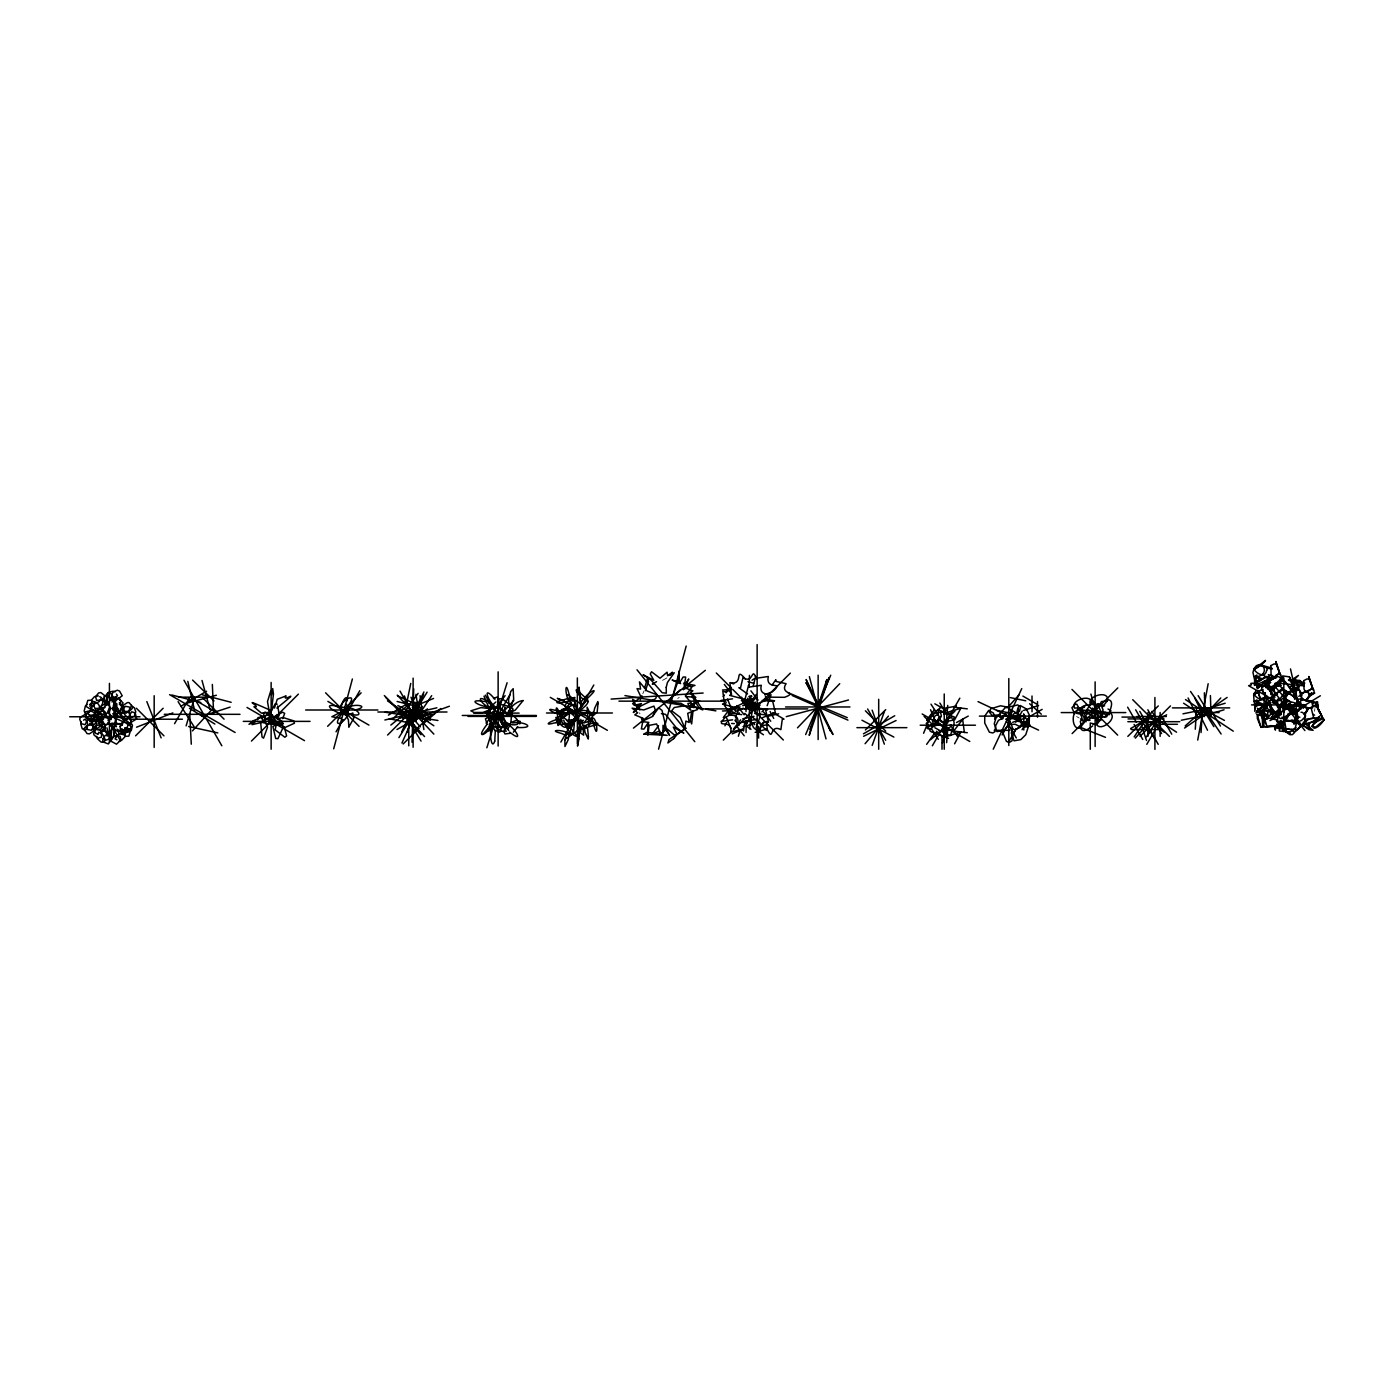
<?xml version="1.0" encoding="UTF-8"?>
<svg xmlns="http://www.w3.org/2000/svg" width="1394" height="1394" viewBox="0 0 1394 1394"><rect width="100%" height="100%" fill="white"/><g stroke="black" fill="none" stroke-linecap="round" stroke-linejoin="round"><path stroke-width="0.75" stroke-dasharray="5 3.75" d="M1314.577 711.236L1314.89 708.605M644.045 690.919L642.791 693.707M677.763 698.411L679.226 697.47M662.568 680.324L667.621 677.519M1079.026 717.91L1076.569 716.568M639.602 712.839L639.933 713.937"/><path stroke-width="1.5" d="M1101.19 706.427L1100.58 703.656M500.603 730.526L503.408 731.606C506.806 726.971 505.865 719.565 502.032 715.227M560.946 718.938C561.137 714.198 553.54 699.718 557.373 714.216L557.983 719.025M746.017 711.515L746.191 699.858M746.051 732.512L746.208 720.855M750.059 706.322L765.254 700.659C777.713 689.49 760.532 698.986 760.915 687.608L761.281 685.29L749.188 687.068L749.449 675.393M749.327 708.03L749.484 696.373M105.003 728.888L105.212 725.019M578.301 719.374L580.514 731.92L581.228 728.748L579.468 720.994M1268.157 682.346L1269.394 681.213M1270.788 694.561L1270.875 690.483L1274.203 688.793M1303.094 693.254L1301.177 692.435M412.032 742.235L413.722 688.828M749.048 720.907L749.101 719.583M749.136 718.851L749.38 712.961M749.397 712.578L749.554 708.866M88.258 712.107L88.153 714.268L91.307 716.986L95.611 713.153L95.768 709.232M128.387 724.427L128.492 722.266L125.338 719.548L123.299 720.559M119.71 717.596L122.724 711.794L126.296 712.892M1284.763 709.581L1284.989 705.538M1282.341 681.387L1282.654 675.916L1289.171 676.839L1292.761 685.621L1290.164 686.44M1195.285 729.236L1196.557 708.344M1201.036 732.564L1202.325 711.654M1265.055 693.01L1264.794 697.296L1261.709 698.655L1259.81 697.854L1257.858 690.361M1317.922 707.56L1317.557 701.792L1316.075 702.123L1315.187 706.985M114.482 702.959L115.162 699.3L118.804 698.464L123.073 702.942L121.348 705.852M1001.903 730.404L1006.451 741.416L1009.848 742.166L1011.992 740.876L1012.828 734.655L1015.529 729.567L1019.537 727.494L1022.847 722.249L1025.792 721.482L1028.946 724.932L1025.757 734.725L1020.844 739.587L1014.048 740.824L1011.295 732.948L1012.671 728.644L1010.964 723.155L1008.019 719.949M1282.027 717.178C1281.574 719.025 1297.344 712.351 1292.377 709.616M1279.204 708.222L1279.082 704.859M111.834 696.686L112.165 694.613M568.229 729.55L569.676 711.288M1280.494 720.506L1280.006 726.727L1276.765 728.208L1274.796 727.546M946.631 718.799L947.711 705.399M946.631 742.671L947.711 729.271M110.858 739.482L112.217 723.991M130.966 720.001L131.402 724.218L128.475 725.35M644.533 688.322L647.548 678.024L648.489 681.561L645.422 690.71M257.663 719.774L257.89 717.701L268.484 714.913C279.654 716.812 262.403 717.387 272.248 719.531L267.543 724.288L263.588 722.475M1269.812 679.854L1270.073 677.536M1268.418 679.645L1268.523 676.839L1265.944 676.456L1256.064 682.903L1256.918 685.36L1258.834 685.883L1262.685 684.018M1264.863 708.919L1263.487 719.025L1265.404 723.66M271.394 711.062L273.468 694.125L272.701 688.566L271.638 695.066L270.75 690.884L267.491 701.565L269.826 714.843L271.133 713.17L253.481 720.681L248.986 724.27L255.207 721.796L252.035 724.653L262.908 722.144L271.76 714.721M749.571 707.803L751.087 695.833M749.589 728.801L751.105 716.83M108.68 733.07L108.436 735.178L107.286 735.039L105.23 730.212M1284.658 693.515C1285.32 687.834 1295.897 698.69 1296.612 699.196M767.101 722.353L765.393 722.109M103.086 721.9C101.849 734.481 96.988 719.496 102.076 717.37M1268.104 689.176L1268.697 685.012M88.78 718.293L89.878 721.778M744.954 721.151L743.49 730.979L742.688 729.184L730.822 732.146L730.961 729.794C730.247 718.433 714.077 729.55 725.385 717.23L730.839 714.564M753.161 704.51L750.53 722.179L749.728 720.402L737.879 723.347L738.001 720.994C737.287 709.633 721.116 720.768 732.425 708.448L746.992 701.321M125.077 727.616L124.99 732.251L127.028 732.164M1254.652 677.745L1254.478 685.465M1254.652 702.646L1254.827 711.393L1256.865 699.771M1265.752 687.66L1267.076 680.446L1269.411 679.035M691.738 711.114L690.257 720.646L691.668 723.939L693.045 710.679M1265.247 692.905L1262.319 716.621L1267.111 697.348M106.955 697.68L107.024 701.374M1290.321 734.133L1282.741 730.16M649.116 725.316L647.844 735.143L647.966 723.05L643.923 729.132L641.379 728.923L643.331 718.433L634.758 714.843L637.685 712.822L632.109 708.169L643.801 709.929L653.908 706.113L655.319 710.034L652.915 715.958M113.838 698.429L112.043 702.053M108.105 735.352L109.917 731.728M111.154 719.548L111.799 715.68M112.757 709.86L113.89 702.959M1094.36 703.587L1095.649 709.25L1093.767 711.201L1096.364 720.471L1100.79 720.437L1101.678 715.418M96.709 736.346L97.301 738.611L101.082 742.113L104.48 741.922L104.759 738.454L102.842 734.603L98.869 732.216L97.928 734.028M119.936 700.189L119.344 697.924M748.264 704.493L748.77 701.635M1000.265 714.425L999.777 717.143L1002.966 718.694M1197.725 740.075L1208.162 683.722M1081.43 727.023L1080.315 721.325L1082.232 719.409L1079.897 710.086C1071.01 708.03 1070.993 730.404 1079.862 727.982L1086.205 720.071L1088.906 720.402L1091.345 716.655L1094.412 716.621M1091.258 723.242L1095.893 724.462L1097.479 723.486L1096.468 718.555M406.264 705.277L410.76 683.426M1270.283 691.563L1273.262 685.691L1280.842 685.308M101.03 732.564L102.581 729.637M1281.487 679L1279.326 683.077L1270.213 688.497L1271.311 686.528M1294.66 697.819L1296.699 689.873M1001.833 719.043L1003.088 715.924L1006.067 715.331L1011.33 718.607L1015.86 718.729L1020.495 722.127L1023.98 727.354L1028.18 726.326L1029.19 725.42L1029.382 715.122L1026.332 708.919L1020.321 705.538L1018.422 706.793L1017.15 710.957L1018.021 716.638L1021.14 719.914L1021.558 722.197M510.866 722.493L511.772 713.066L510.065 709.354L509.089 711.201M732.111 683.443L733.767 683.844M693.811 707.716L695.048 700.694L693.201 706.305M1296.525 721.099L1297.239 722.911L1296.42 710.208L1286.488 705.974L1284.135 706.427L1282.532 708.744M1267.129 718.834L1267.86 711.724L1265.979 709.703M407.397 732.39L412.798 710.748M1107.202 700.903L1107.655 699.108C1107.254 689.925 1085.961 696.721 1090.596 704.58L1100.197 703.97L1101.434 701.565L1107.202 700.903L1102.027 707.56L1103.159 710.034L1100.093 714.965L1101.225 716.429L1106.54 716.899M744.222 702.541L748.561 685.221L749.188 687.068M753.196 686.057L755.618 676.421L756.228 678.268L768.321 676.491L767.972 678.826C767.571 690.204 784.752 680.708 772.293 691.86L764.696 694.7M1257.144 685.865L1258.102 684.437M1278.403 698.255L1276.834 704.44L1279.657 705.381L1281.87 704.371L1287.342 695.031L1283.508 691.929M1294.817 696.111L1295.74 692.487L1294.224 690.954L1290.53 690.692L1288.335 694.142M1255.227 684.959L1256.865 674.87M116.782 710.417L116.852 703.865L115.824 703.325C114.047 709.563 116.748 725.228 107.774 711.428L109.342 708.483L113.036 708.5L114.97 713.327M333.689 748.822L352.386 679M658.56 749.188L686.197 646.049M942.449 743.141L945.934 730.16M493.859 720.663C492.134 731.501 472.252 743.699 486.959 724.444M186.134 725.873L194.602 697.192M1081.326 715.383L1082.633 712.456M738.715 714.007L739.134 712.665M738.367 736.241L740.127 730.526M486.837 747.794L507.102 682.746M1277.81 706.671L1278.594 704.144M274.461 708.047L277.249 699.283L286.101 695.885C280.734 704.075 305.181 685.151 276.883 708.082M1279.657 710.853L1278.019 705.399L1271.398 699.318L1269.307 701.426L1269.237 703.865L1275.179 712.892L1279.657 710.853L1281.243 714.634M105.613 696.512L108.279 692.591L111.363 693.898M492.936 722.214L492.291 724.2L491.28 723.747C487.97 721.186 488.527 701.06 492.291 706.479M89.861 706.409L91.969 701.409C96.517 701.043 100.804 705.068 99.41 709.703L95.506 711.01L91.551 709.11M126.767 730.125L124.676 735.143L118.926 733.227L117.044 729.079M1106.853 716.342L1107.481 714.512M944.104 733L943.755 735.387L945.777 737.426L948.112 734.812L950.603 735.492C951.074 730.944 956.789 722.545 952.572 719.531M1288.23 694.02L1288.683 692.226L1286.767 691.999M672.57 696.564L678.111 681.004L678.948 671.141L679.348 683.234L683.13 676.979L685.674 677.083L684.175 687.625L692.905 690.849L690.065 692.992L695.85 697.401L685.953 696.512M510.465 723.765L507.939 728.888M756.071 727.773L760.026 716.795M767.136 705.695L771.074 694.735M872.191 745.372L884.441 711.376M282.738 718.59L284.69 713.379L282.564 712.195L271.238 718.311C264.041 728.016 278.417 715.279 272.457 724.183L280.786 723.8M94.478 704.562L89.756 708.832L86.045 706.322L87.805 700.398L91.603 700.206M122.167 731.972L126.889 727.703L130.6 730.212L128.84 736.137L125.042 736.328M640.212 699.788L640.752 698.377M1266.606 695.449C1265.421 703.482 1256.011 698.499 1253.833 693.811L1256.325 690.622M1299.556 685.552L1296.908 689.716L1292.447 689.176M1282.724 724.706L1280.981 728.592M101.954 705.747L103.069 700.851L100.856 699.945M559.482 714.408L560.684 711.288L562.043 712.665C564.343 717.213 554.551 734.638 558.855 719.217L558.314 718.502M114.622 709.529L115.162 708.169M489.102 716.429L488.702 714.094L490.444 713.083C497.797 712.7 504.21 720.21 503.513 727.076L500.533 727.529M1297.5 686.667L1292.412 690.744M113.541 697.871L112.112 700.502M923.577 733.279L928.718 720.855M735.44 717.196L735.962 715.976M736.607 714.425L738.524 709.86M805.662 734.551L830.719 675.219M1279.953 680.185C1282.062 674.888 1289.485 688.113 1290.042 688.775M113.454 714.077C119.379 699.788 120.598 715.854 113.541 716.708M641.135 697.558L641.92 695.763M487.639 730.038L494.173 714.861M496.037 713.78L502.049 699.805M101.239 733.366L102.076 730.683L106.955 731.798M401.942 743.037L423.619 694.177M497.449 707.002L498.285 698.568L496.926 697.087L493.476 698.516M735.98 720.977L736.276 715.941M401.681 732.007L411.056 711.759M408.198 722.266L417.555 702.018M261.549 718.363L262.159 717.3L262.421 720.088M1271.746 690.692L1272.164 689.786M1109.519 712.02C1110.844 707.891 1114.311 700.049 1107.516 699.666M993.242 749.188L1021.75 688.601M121.661 725.507L122.742 723.713M1273.75 688.932L1275.684 694.909M1010.214 719.879L1011.887 715.714L1011.225 714.53L1008.733 712.264L1005.788 713.031L1002.478 718.293L998.452 720.367L995.769 725.455L994.915 731.676L992.789 732.965L989.391 732.216L984.722 723.033L984.756 716.115L988.694 710.452L993.382 712.996L995.595 719.426L994.236 723.747L996.989 731.606L1003.785 730.386L1007.322 726.727M413.931 711.916L423.933 691.964M1282.619 723.172L1281.661 725.176L1288.265 716.011M1280.372 726.762L1280.128 723.817M1094.429 714.53L1093.14 718.241L1083.608 716.969L1082.546 714.477L1076.83 713.414L1076.516 711.585L1078.729 707.682L1082.145 708.257M724.897 704.806L726.135 702.419M724.932 725.804L726.622 722.528M1296.943 720.384L1294.312 723.974L1292.621 720.506M1295.549 703.691L1292.674 705.991L1287.498 704.301M1278.542 704.772C1279.849 705.294 1291.506 710.034 1291.977 706.235M120.476 725.594L121.017 724.566L117.723 723.695L110.387 723.956M126.732 732.564L127.272 731.536L119.814 730.317M954.576 719.931L960.919 708.1M954.576 743.804L960.919 731.955M107.965 720.297L112.914 716.533L115.859 718.102C118.107 723.486 109.359 725.943 107.896 722.388M510.169 708.274L513.672 699.283L513.166 688.671L510.744 691.459L508.549 699.893L509.263 707.629M748.665 720.228L746.557 723.956L746.47 722.284L743.96 722.475M567.567 711.463L568.7 706.531L566.069 708.431L567.933 707.943C573.021 708.222 583.215 725.403 572.01 713.972L568.16 711.027M174.581 723.678L189.532 697.767M336.041 731.815L343.063 719.635M359.739 690.762L345.695 715.087L341.739 710.957C338.568 707.141 347.454 690.988 346.949 700.955M488.928 731.083L497.188 716.76M499.313 713.083L509.838 694.857M560.858 742.078L593.827 684.994M760.044 728.748L763.929 722.022M932.342 745.79L942.814 727.651M942.989 727.354L959.839 698.15M1002.112 734.969L1009.97 721.343M1015.808 722.249L1022.255 711.079M1008.367 742.462L1016.226 728.835M1022.063 729.742L1029.922 716.115M1146.792 744.344L1155.469 729.323M1304.976 714.599L1308.879 707.751L1304.348 714.582M98.05 723.765L100.019 721.482L95.193 721.796M123.892 710.016L121.923 712.299L125.268 712.09M517.732 726.744L513.341 732.198M1274.621 701.757L1275.336 702.715L1276.224 701.496M398.928 737.6L427.104 692.173M1305.568 700.955L1309.68 695.066L1308.861 693.097L1305.568 691.407L1298.79 696.39M94.687 702.715L93.52 704.545L94.897 708.466L98.591 708.396L101.257 706.671M121.958 733.819L123.125 731.989M1293.806 691.511L1299.243 689.803L1302.658 700.049M635.891 701.147L632.597 699.439L635.211 703.918M684.14 688.34L688.793 678.965L685.064 684.663M1305.063 713.031L1307.119 709.912L1306.178 707.96L1302.78 706.497L1295.287 714.059L1296.124 716.586L1299.87 717.248M1270.927 688.27L1270.927 688.671M1284.205 721.709L1288.718 715.436L1288.143 713.467M1266.937 717.596L1268.435 715.366M504.018 711.149L499.54 715.436M1134.176 736.886L1147.75 716.481M1146.356 736.886L1159.913 716.481M419.263 714.181L431.687 695.658M102.79 711.114L100.351 711.637M1279.953 721.116L1280.633 722.092L1281.574 720.925M1278.124 717.492L1276.573 721.273M1270.648 699.736C1267.913 704.702 1261.239 688.932 1263.103 689.385M1278.141 713.728C1275.405 718.694 1268.732 702.924 1270.596 703.378M122.097 728.748C116.66 735.37 109.516 726.047 119.17 723.503L122.114 725.072M1306.37 700.764L1311.667 692.957L1306.579 699.474M1272.182 711.358L1270.352 714.111L1272.182 712.09M772.154 684.959L775.866 679.697L775.796 681.37L786.094 683.687L785.083 685.447C781.25 694.508 798.048 692.173 784.543 697.314L768.774 697.157M488.684 702.959L489.642 701.618M926.627 720.471L934.468 709.546M926.627 744.344L934.468 733.418M1285.059 699.405L1281.452 704.406L1280.825 703.36M404.94 711.376L418.13 693.376M409.122 724.322L422.312 706.322M568.735 699.875L570.32 697.732L568.822 693.271C564.831 677.763 565.058 697.749 569.327 700.537M584.4 728.243L585.968 726.1M102.616 707.594L101.048 709.511L98.73 709.232L94.322 714.338L96.569 715.61M495.236 708.866L505.116 695.623M486.123 723.225L495.218 711.027M115.388 729.864L113.576 735.683L116.26 736.52M723.259 696.53L724.427 694.996M726.1 692.783L730.561 686.911M723.294 717.527L730.578 707.908M749.833 702.942L756.315 694.404M953.949 730.717L962.139 720.053M746.208 707.873L753.352 698.655M733.505 729.027L738.332 722.789M739.482 721.308L740.65 719.827M1096.346 717.805L1098.28 715.889L1095.928 706.566L1094.621 706.409M488.266 713.972L487.029 716.342L490.897 718.293L496.63 717.178M1279.117 726.675L1283.212 721.691M81.322 721.587L80.713 723.834L82.246 728.766L85.261 730.299L87.247 727.441L87.526 723.137L85.261 719.095L83.535 720.175M1269.882 690.605L1270.509 687.608M1303.773 704.493L1301.7 706.671L1296.995 705.242M1264.044 697.819L1259.444 700.642L1254.077 701.426L1253.642 694.857L1259.27 691.372M865.082 743.716L888.414 716.115M503.007 726.866L498.721 730.491L497.083 729.341C493.598 722.841 497.641 713.833 504.123 711.532L499.888 716.063M670.357 675.306L672.431 672.222L667.848 675.428M572.028 701.025C581.594 692.452 564.657 701.443 565.145 706.305L565.633 708.169L571.174 702.227M1097.479 723.486L1102.253 716.551L1104.937 716.882L1107.394 713.136L1110.443 713.101C1117.849 718.572 1100.284 732.408 1096.381 724.166M1255.611 692.278L1253.903 694.282L1257.58 692.382M994.88 719.287L1005.353 707.542M1008.576 706.566L1019.049 694.822M488.057 712.735L486.68 715.017L490.444 717.178L496.229 716.394M1135.308 738.123L1146.896 725.211M1313.375 703.796L1314.716 702.315L1317.295 702.681M658.56 725.751L652.601 733.714L659.379 731.101L659.728 734.638L667.046 728.905L675.236 735.701L676.648 733.592L673.319 727.093L683.827 733.105L675.863 727.215L665.53 714.338L661.418 713.658M192.424 730.909L212.602 708.832M495.288 709.685L491.036 713.676L486.698 714.094L486.367 711.55M483.282 733.802L513.776 700.398M1322.871 721.395C1320.885 725.141 1310.796 733.383 1313.496 723.434L1321.651 717.701L1323.272 717.91L1323.986 720.175M570.129 711.986L566.069 713.554L563.803 713.188L562.479 711.898L563.211 710.94M1303.041 708.152L1305.742 705.259L1303.355 707.612M761.891 711.898L763.86 709.773M1278.159 685.883L1279.814 684.088M1206.437 713.205L1220.778 697.958M1265.804 705.887L1263.661 711.393L1264.358 718.956L1265.665 718.363M797.49 727.842L839.728 683.687M1302.85 724.288C1300.48 725.525 1294.974 734.952 1292.796 730.491L1296.106 727.755M94.182 730.299L96.151 727.441L96.43 723.137L94.182 719.095L92.44 720.175M122.463 706.235L120.494 709.093L120.215 713.397L122.463 717.44L124.188 716.359M507.852 724.462L504.175 732.094L504.942 733.958L510.5 733.244M111.415 730.282L115.597 723.486M569.641 722.406L573.492 719.461C584.696 708.03 574.502 725.211 569.414 725.49L567.55 725.002L570.303 724.584M1260.019 708.849L1262.72 706.061M105.613 724.497L104.306 730.595L109.795 733.192L112.304 727.842L110.492 723.887L107.199 723.608M1267.32 704.109L1258.172 709.407L1255.889 713.014L1267.303 707.141M135.566 735.84L163.15 708.239M251.443 741.085L298.386 694.125M327.625 726.326L361.133 692.818M387.584 735.056L410.777 711.864M723.312 740.127L732.338 731.101M733.436 730.003L790.346 673.093M865.395 729.968L885.73 709.651M1072.125 733.592L1117.814 687.887M1127.816 736.398L1158.292 705.922M1139.996 736.398L1170.472 705.922M1099.239 717.074L1102.393 714.721L1098.28 706.026L1095.579 705.765L1093.994 701.6L1091.014 700.903M101.309 713.292L95.158 717.701L94.827 716.586L99.497 712.003M506.684 715.749L507.416 714.181C504.001 708.204 494.434 705.782 488.649 710.33L487.813 712.16L489.486 713.833M403.162 743.96L419.089 728.313M107.721 703.517L110.614 699.805L113.402 700.607L116.172 703.813L112.792 709.023M931.087 726.605L940.776 717.3M945.132 720.402L954.907 711.167M411.125 724.044L427.435 708.832M414.628 730.63L430.955 715.436M1092.739 725.856C1089.202 728.365 1082.772 734.046 1080.333 727.685M1300.201 702.75L1289.694 709.825M392.934 718.624L409.488 703.674M590.673 719.809C587.885 724.078 567.898 724.305 583.406 720.315M577.447 718.032L574.101 721.134L578.162 717.44M1293.649 723.817L1295.688 722.005M1185.196 725.908L1200.879 712.038M558.21 720.088L556.032 722.667L570.599 712.439M680.202 689.856L670.828 698.063L670.34 702.21L681.074 703.325L690.762 710.138L687.852 703.482L691.372 702.994L685.325 695.92L691.755 687.434L689.594 686.109L683.252 689.734M423.863 723.242L440.661 708.553M1280.041 700.816L1293.824 688.741M1273.82 713.658L1287.62 701.583M104.149 704.859L105.474 703.761M1006.224 707.699L1017.812 704.911L1020.408 707.211L1019.502 711.358L1013.804 713.798L1011.12 717.44L1008.559 717.544M1272.565 712.369L1271.485 713.258L1272.443 714.094L1281.452 712.073M930.547 715.784L940.95 707.281M930.547 739.656L940.95 731.136M113.855 702.994L117.27 699.318L115.807 697.418M390.825 725.072L408.233 711.097M584.522 701.287L590.167 695.728C601.25 684.82 585.497 694.264 584.4 698.986L587.048 699.265M633.451 728.121L705.329 670.322M1303.181 724.113L1296.124 730.247L1294.643 728.801M1257.318 688.566L1262.093 684.75L1264.306 686.075M1258.102 709.319L1257.144 710.748L1258.068 712.264L1268.732 716.568L1270.805 714.39L1270.509 712.508M86.898 720.82L88.798 719.356C92.962 721.238 94.809 726.849 91.307 730.247L87.23 729.48L86.236 727.546M120.825 715.714L118.943 717.178L115.249 713.763M567.898 713.17L568.613 712.63C584.034 716.917 566.609 707.141 562.061 709.441L560.684 710.801L563.803 712.003M1309.123 696.686L1314.281 692.679L1313.793 689.751L1312.12 688.897L1303.041 692.539M1272.286 718.729L1277.34 714.773L1279.239 715.279M134.469 715.592L135.758 711.794L134.399 707.769L131.367 706.235L129.398 709.093L129.119 713.397L131.367 717.44L133.11 716.359M114.831 697.627L113.263 700.712L115.388 704.214M107.111 736.154L108.54 734.22L106.902 727.773M95.646 721.273L97.702 719.356L101.396 722.772M1256.883 692.923L1261.413 689.594M1291.349 681.927L1294.364 679.697L1297.535 685.343M561.59 717.823L570.39 712.107M755.269 708.64L760.113 705.137M1280.128 715.331L1269.917 720.611M565.546 713.31L558.75 717.318L562.932 711.219L566.975 709.703M89.355 724.34L104.62 713.414M96.203 729.149L103.487 723.939M111.067 738.28C116.66 738.297 111.868 728.295 115.057 730.038M565.476 738.994L580.566 728.609M1205.409 712.369L1227.121 697.436M1184.551 728.051L1206.28 713.118M1270.091 683.077L1266.554 685.499C1261.866 682.241 1275.336 678.756 1276.817 676.735M752.063 680.22L754.293 678.704M749.397 703.064L754.328 699.701M1005.684 719.304L1007.078 718.363M1292.238 681.474L1298.476 675.393L1290.635 680.603M1270.927 702.437L1264.41 708.884L1265.299 710.713L1271.676 712.334M1275.371 701.321L1273.332 702.036M127.464 724.026L130.6 722.545L132.465 725.368L131.315 730.404L128.614 732.181M1278.542 713.484L1270.683 718.276M1287.917 715.662L1320.362 695.763M388.421 715.139L407.484 703.534M407.884 724.741L426.947 713.136M1315.187 720.193L1308.548 723.834L1302.623 724.078M180.767 706.357L206.573 691.232M1260.193 708.326L1262.215 707.141M744.692 709.267L755.147 703.238M863.461 733.802L894.739 715.749M1028.493 717.23L1042.12 709.372M1014.797 729.968L1028.424 722.092M1130.621 728.557L1154.441 714.808M1142.801 728.557L1166.621 714.808M1288.736 703.29L1291.227 707.072L1299.661 702.106M490.183 709.738L482.899 712.421L474.169 712.491L470.858 710.853L480.982 707.629L490.566 708.692M396.994 729.515L416.405 718.52M130.513 718.258L125.495 719.182L115.824 710.609M956.493 722.562L968.255 716.08M1264.654 704.528L1269.254 702.768M1004.516 716.115L1002.181 717.143L998.156 715.035L991.97 715.331L989.357 712.003L990.681 708.797L1000.543 705.8L1007.339 707.037L1012.236 711.916L1008.907 716.098L1006.207 716.202M1021.575 725.316L1019.241 726.344L1015.233 724.235L1009.029 724.531L1006.416 721.203M510.796 722.667L516.163 720.384L520.363 721.482L519.805 723.974M1312.451 708.065L1308.374 708.152L1300.497 703.935L1300.689 700.572L1302.257 699.248L1311.684 701.217L1312.921 707.211M109.081 696.739L107.146 697.732L106.38 701.827L108.262 703.081M355.697 709.86C371.64 705.678 351.706 703.029 347.733 708.274L348.692 709.163M118.734 698.359L122.236 695.78L119.518 691.023L117.375 690.239L112.984 691.947L111.886 695.519L114.726 697.941L118.734 698.359L120.912 701.217L119.361 704.144L123.439 707.751M1300.741 703.238L1299.4 703.9L1296.978 700.398M100.786 731.937L102.72 730.979L103.557 726.954C100.229 723.434 94.6 725.141 92.631 729.254L95.925 733.575L98.26 733.871M863.6 736.276L896.098 720.506M1287.864 708.71L1288.945 708.187M557.461 712.369L573.997 704.475M1268.714 701.53L1266.17 702.733L1264.114 706.044L1268.801 709.668L1274.412 711.376M1277.549 707.002L1280.511 705.625M103.958 696.721L107.373 694.247L111.572 699.701M1278.734 684.001L1274.83 683.409M1275.475 675.55L1279.169 673.894L1280.842 674.748L1281.33 677.676M656.557 681.666L652.287 684.071L654.291 683.443M1258.346 680.446L1255.175 681.649L1252.962 672.657L1253.642 669.956L1261.413 664.694C1268.418 670.549 1261.762 677.937 1254.077 676.526M1258.346 705.347L1255.175 706.531L1254.095 701.321M503.809 711.916L501.248 721.308L503.513 727.076M735.997 711.254L743.333 708.169M762.57 717.666L769.906 714.582M732.233 733.836L743.368 729.167M690.553 704.772L699.579 700.694L689.211 706.932L696.512 707.194L697.662 709.459L687.73 713.292L689.176 722.493L685.918 721.047L684.89 728.243L680.237 717.37L671.681 710.783L674.278 707.507L684.576 705.782M1280.929 678.181L1283.194 677.589M412.938 706.897L433.586 698.446M119.466 711.306L123.996 707.281L119.396 702.576M1083.8 705.782L1080.977 707.786L1082.162 712.125L1091.955 714.826L1092.704 717.44L1098.263 719.147L1098.35 720.994L1095.701 724.619L1092.373 723.643M136.56 727.215L172.856 712.909M1310.255 695.432L1314.786 693.079L1308.618 693.951M1289.293 680.725L1291.889 679.714L1295.357 681.265M559.203 722.127L554.516 722.911C539.53 727.041 555.561 718.119 560.214 719.531M86.986 704.493L85.33 706.131L84.18 711.167L86.045 713.989L89.181 712.508L91.568 708.919L91.656 704.301L89.599 704.371M418.566 717.44L449.408 706.235M403.093 718.502L424.09 710.923M1023.632 710.452L1038.565 705.521M1012.619 722.284L1024.869 718.241M1017.603 715L1009.535 717.37M201.642 716.359L230.097 707.124M767.414 716.185L773.2 713.327L775.552 713.501L772.764 701.6L774.559 700.816L764.766 699.213M951.266 725.002L949.506 728.016L945.759 727.372L944.627 723.765L941.211 721.778L937.622 713.205L939.068 709.842L941.961 711.829L944.208 710.574L945.498 712.351M123.195 718.485L127.708 718.921M1306.387 719.095L1312.921 718.363M947.136 712.404L960.013 708.518M947.136 736.259L960.013 732.373M1205.13 709.267L1225.187 703.238M1204.015 715.819L1224.071 709.79M938.092 714.721L935.2 715.645L933.701 718.799L936.367 721.534L939.974 720.419L943.546 722.109L952.642 720.228L954.611 717.143L951.335 715.871L951.091 713.31L943.703 713.989M105.09 707.42C94.827 710.713 101.797 703.186 107.93 703.709M1298.075 685.883L1302.17 684.715L1301.578 681.823L1299.591 680.394L1295.2 680.551M755.147 732.355L766.752 729.079M1277.392 711.881L1279.814 711.201L1277.218 705.939M752.568 723.05L755.374 722.301M187.493 702.977L216.384 695.24M786.268 716.638L848.493 700.015M95.315 730.212L93.572 733.592L94.165 735.126L97.841 738.088L101.483 737.234L101.588 731.501L99.148 728.992M585.288 699.893L587.153 699.405L581.228 693.863C570.582 683.287 579.312 697.105 583.511 699.318M742.706 705.695L754.415 702.733M743.002 726.622L752.621 724.183M384.866 720.001L436.897 707.803M1280.825 685.308C1277.235 685.953 1271.293 687.347 1271.502 692.016L1274.97 697.244M742.671 718.868L754.049 716.324M767.24 716.377L778.619 713.833M945.428 731.205L948.739 730.073L947.641 727.424L937.883 724.671L934.259 726.204L930.687 724.967L927.934 727.581L929.624 729.341C929.24 733.174 936.385 732.495 939.207 733.174M1290.478 689.612L1299.051 686.911L1298.267 684.053L1296.176 682.764L1291.82 683.199M731.188 689.542L725.141 691.807L722.824 691.424L724.427 703.534L722.58 704.127L736.015 707.699M562.549 713.711C558.001 716.011 540.576 706.235 555.997 710.522L563.646 712.63M1083.678 713.188L1088.47 709.912L1090.979 710.923L1098.629 705.085L1098.245 703.813M1183.001 713.833L1203.527 709.651M1181.276 720.245L1201.802 716.063M939.591 712.595L940.619 712.386L941.351 716.133L938.371 718.468L937.709 722.353L930.965 728.748L927.306 728.592L928.143 725.176L926.174 723.521C929.676 720.559 933.353 711.097 938.232 712.874M943.215 708.5L956.441 706.113M1282.741 701.252L1286.244 700.607M1272.373 668.911L1267.355 668.231L1259.531 664.572L1271.816 668.109M1276.172 684.541L1278.838 684.071M492.936 706.566C487.081 709.72 462.564 698.638 483.038 701.217M761.804 725.716L767.676 724.688M497.745 708.344L498.86 708.169L498.285 706.148M400.235 713.554L422.277 710.034M399.921 717.962L421.946 714.442M1275.179 712.683L1271.729 711.637L1269.62 706.462M721.029 700.415L732.582 698.83M745.703 699.997L757.256 698.411M721.047 721.412L732.599 719.827M745.738 720.994L757.291 719.409M1303.041 699.056L1297.762 699.074M512.661 722.998C523.865 720.785 537.979 728.626 516.704 727.459M411.718 716.969L433.848 714.146M1293.284 707.124L1281.504 706.932M1284.606 721.221L1298.128 720.454L1290.286 721.273M497.344 704.684C500.533 703.43 517.679 708.082 511.859 710.504M938.946 730.944L952.311 729.445M1291.367 691.982L1292.691 692.016M495.916 701.966C490.81 705.817 488.405 713.641 489.189 720.106L489.991 720.89M1284.571 701.008L1288.875 700.555M112.792 713.85L129.52 712.212M269.077 712.351L261.392 713.118L253.935 706.758C264.233 708.396 235.028 694.543 269.878 710.051M740.127 706.932L736.206 707.281L730.683 711.149L735.753 713.24M1282.672 708.1L1284.554 708.309M1273.576 726.448L1264.393 726.762L1278.333 725.873M611.112 699.074L703.151 693.027M1283.334 731.571L1284.101 730.16L1286.488 731.815L1284.118 717.805M722.475 689.995L728.435 689.716M749.031 696.408L751.941 696.268M722.493 710.992L728.47 710.713M683.478 683.182L694.996 685.395L691.581 686.545L684.088 684.715M1288.387 679.993L1299.835 680.742M107.965 702.384L105.717 702.21L104.411 698.289M1277.984 685.552L1280.006 685.552M178.537 697.174L208.455 697.174M618.953 701.147L725.751 701.147M1251.533 704.894L1305.742 704.894M785.536 706.967L849.957 706.967M1172.389 707.891L1229.7 707.891M705.991 708.901L807.771 708.901M305.635 709.999L377.913 709.999M377.879 712.003L447.004 712.003M1061.2 712.578L1125.812 712.578M546.483 712.996L612.419 712.996M473.646 713.101L493.824 713.101M497.71 713.101L519.126 713.101M164.283 714.32L240.012 714.32M89.582 715.139L96.029 715.139M462.25 715.471L536.446 715.471M979.407 716.115L1046.354 716.115M468.053 716.394L536.185 716.394M1136.824 716.481L1166.342 716.481M69.7 716.76L139.992 716.76M1121.943 717.091L1139.281 717.091M1007.932 717.614L1020.826 717.614M1128.06 718.903L1164.077 718.903M130.688 719.217L182.405 719.217M90.07 719.6L103.452 719.6M243.27 721.378L310.06 721.378M1127.851 721.691L1179.777 721.691M1160.122 724.288L1177.477 724.288M920.197 725.211L975.469 725.211M856.892 727.651L906.867 727.651M1131.144 729.567L1160.662 729.567M994.236 730.334L1009.97 730.334M1304.331 684.088L1296.211 681.544M1301.038 712.282L1302.188 712.317C1307.102 714.704 1304.436 721.674 1303.46 725.56L1299.591 725.002L1297.483 723.137L1295.95 713.048M1199.659 712.16L1219.123 712.595M1301.839 700.398L1300.323 691.894L1298.006 686.928M1288.77 680.324L1293.057 680.464M731.623 723.469L734.324 723.608M1284.815 728.452L1279.187 728.731L1279.326 731.014L1290.077 731.937L1293.214 730.177L1287.342 728.853M341.234 718.346L331.824 716.743L348.186 708.361L346.583 704.423M762.152 700.45L772.311 701.304M1293.719 679.627L1304.784 683.112M1275.771 702.245L1277.287 702.384M1079.723 709.86L1105.912 712.282M266.55 723.678L273.241 724.078C268.345 715.261 280.159 727.842 274.217 718.206L265.121 712.09L263.431 713.275L264.686 717.44M1266.188 681.875L1270.753 682.363M1276.102 682.921L1304.052 685.865M1089.969 720.437L1085.194 719.949L1084.062 718.485L1087.128 713.554L1085.996 711.079L1091.607 702.628C1091.223 693.445 1069.912 700.241 1074.565 708.1L1084.166 707.507L1085.403 705.085L1089.864 705.155L1091.467 703.186L1094.377 704.528M566.173 708.57L568.822 708.849M953.949 707.263L967.297 708.849M953.949 731.136L967.297 732.721M1282.393 706.096L1292.029 708.03L1298.72 711.132M1281.086 721.656L1282.602 721.848M754.868 713.484L766.421 715.052M730.177 713.048L741.73 714.634M1023.266 725.403L1025.967 725.298L1028.598 723.294L1029.295 721.116L1027.674 718.886M581.873 722.075L584.522 722.458L586.839 718.938C601.093 726.239 585.985 713.153 581.071 714.495L577.325 717.544L578.423 720.454M124.746 728.348L130.757 730.717M589.366 714.965L592.659 715.471L592.154 713.623C589.366 709.354 569.379 709.11 584.888 713.101L585.219 713.937M510.431 714.425L513.776 715.854L517.069 719.531L518.673 722.911L517.244 724.34C511.006 726.535 503.025 721.831 501.579 715.924M385.145 712.195L437.943 720.489M751.836 707.054L767.519 709.616L765.724 710.382L768.495 722.284L766.16 722.127C754.781 722.684 765.689 739.012 753.527 727.529L750.059 720.193M624.948 695.589L715.924 710.87M119.239 741.05L121.505 740.458L125.007 736.659L124.815 733.279L121.348 733L117.497 734.917L115.11 738.89L116.922 739.831M1010.667 728.313L1015.442 730.073M277.232 704.179L275.193 703.813L270.035 713.379L271.255 714.983L272.231 714.721L274.496 718.38L276.361 715.279L277.354 718.938L281.588 720.837L278.155 722.197L284.324 727.825L294.448 723.207L293.785 720.872L282.912 717.492L277.162 718.903L279.34 714.913L277.633 706.061M1301.334 699.161L1314.019 701.844L1306.544 700.903M1275.371 693.602L1277.566 694.02M1293.51 705.974L1294.956 706.253M484.101 701.287L486.593 701.914M490.148 723.347C484.868 726.675 504.262 728.94 507.433 725.891L507.974 724.915L506.057 724.096M1283.491 703.761L1292.97 706.531M389.344 718.764L411.195 723.242M1010.354 697.61L1025.757 700.799M996.658 710.33L1009.291 712.961M1298.319 721.953L1291.088 720.088M1283.16 723.294L1277.183 722.04M188.591 726.483L217.812 732.913M1279.587 727.86L1270.648 725.56M1272.635 702.803L1276.608 703.691M574.014 701.339L569.867 698.568L570.233 702.489L572.359 704.928L575.373 705.608L574.467 702.768M95.768 714.442L96.935 715.035M565.703 735.213L561.224 733.349C545.734 729.358 565.703 729.602 568.491 733.854L568.996 735.718L567.253 733.54M397.116 701.478L418.775 706.88M751.871 707.786L759.591 709.738M202.217 694.752L231.177 702.315M171.845 694.996L200.806 702.541M1271.676 687.434L1265.299 685.813L1264.619 683.269L1272.6 676.404L1275.911 678.094M744.971 699.422L729.62 695.345L731.484 694.735L729.864 682.624L732.198 683.025C743.56 683.565 734.307 666.262 745.285 678.878M570.93 697.453L572.777 697.976C577.046 700.746 577.29 720.733 573.3 705.225L572.464 704.894M591.614 717.701L593.461 718.206C597.73 720.994 597.974 740.981 593.983 725.472L592.119 721.012M591.492 721.186L589.418 720.123M1291.227 707.072L1298.72 705.712L1297.291 702.21M747.986 681.666L753.649 683.269M746.017 702.106L757.622 705.381M1289.694 713.101L1295.601 714.773L1296.385 718.398L1295.357 720.28L1286.331 721.168L1285.163 718.677M1280.389 677.519L1281.818 678.076M1273.767 702.959L1275.946 703.621M1268.052 685.674L1269.045 685.987L1264.375 680.673M1268.052 710.574L1269.045 710.888M90.349 723.66L93.921 724.741L95.524 723.12L96.883 719.827L96.029 716.429M1101.399 704.894L1104.623 705.904M1297.134 681.875L1300.724 683.077M1288.108 700.485L1290.6 702.419L1289.189 707.141L1278.49 705.66L1276.695 704.005L1276.486 701.043M504.593 723.05C512.609 724.078 526.566 745.616 509.612 732.059M491.002 708.605C482.359 705.312 472.845 692.26 489.59 702.245M103.748 710.766L97.667 712.055L97.545 718.137L103.435 718.241L106.31 714.983L105.212 711.846M680.063 682.311L672.117 680.08L680.655 683.635M936.019 733.453L948.547 738.367M109.777 725.368L113.855 727.215M1081.047 727.581L1105.477 737.339M491.629 728.975L489.817 728.016M590.324 713.85L587.118 707.176L587.78 717.736M98.382 695.902L94.444 696.686L91.638 699.875L91.83 703.256L95.297 703.534L99.148 701.618L101.535 697.662L99.723 696.704M741.364 700.624L752.499 705.294M1272.827 700.328C1267.425 698.603 1281.574 688.984 1281.504 690.884M787.941 692.591L847.273 717.649M1263.766 707.072L1258.538 704.353L1255.68 700.468M792.071 695.467L847.953 720.123M119.71 724.566L124.92 720.715L120.825 716.481L116.486 716.743L115.423 718.537L115.319 721.534L117.671 723.922M1277.566 702.454L1248.606 685.691L1251.429 684.907L1250.819 683.409L1253.171 683.234L1258.904 686.144M1272.6 701.304L1275.911 702.977L1276.712 704.963M113.524 717.37L129.642 724.688M92.335 709.685L109.429 717.44M1303.181 722.197L1313.131 730.334L1308.914 729.672L1302.118 724.619M397.499 695.763L417.747 705.137M407.937 711.951L428.185 721.325M86.864 718.712L93.102 718.868L95.837 715.784C94.705 711.079 88.989 709.738 85.243 712.317L85.923 717.718M978.013 701.618L1038.582 730.125M938.075 709.86L950.238 715.575M489.294 703.081L490.949 703.865M1108.003 708.988L1110.896 710.644L1109.171 714.721L1099.639 713.449L1098.577 710.94L1094.116 710.696L1092.565 708.065M564.291 700.746L557.321 698.359L575.147 706.514L570.634 703.517M1274.674 717.3L1272.861 716.394L1272.304 713.554M397.882 705.573L417.834 715.575M1281.295 705.73L1282.794 706.497M494.783 730.229L499.401 732.129L500.847 731.205L500.69 727.058L497.588 722.684M1274.865 726.483L1280.284 728.452L1280.581 726.971L1276.468 724.218M861.945 720.228L893.885 737.077M1312.817 714.216L1314.612 715.157M1295.218 720.977L1300.01 722.928L1295.462 718.764M1205.984 710.504L1224.437 720.419M97.772 715.61L98.713 716.133M111.99 722.963L116.521 726.762M118.246 729.933L121.696 732.303M1273.14 676.125L1268.348 674.644L1270.962 679.052M934.834 703.831L946.543 710.417M934.834 727.703L946.543 734.289M1022.882 696.076L1036.509 703.953M1009.186 708.797L1022.813 716.673M922.166 713.989L969.806 741.486M550.299 697.366L607.401 730.334M327.886 701.409L368.94 725.107M246.999 707.455L304.519 740.65M190.995 697.732L216.889 712.683M169.563 694.63L235.133 732.495M115.022 714.46L125.129 720.297M772.886 712.63L784.003 719.112L782.313 719.182L780.867 729.637L779.037 728.783C769.68 725.716 773.426 742.253 767.17 729.236L766.578 721.378M189.479 708.291L214.885 724.061M103.94 739.064L105.77 740.231L109.69 738.855L108.523 733.209M496.491 707.054L497.501 707.716M122.498 729.968L126.784 731.902L130.827 728.26L130.775 726.344L127.081 723.451M1297.117 704.981L1301.7 707.368L1297.431 702.924M1260.472 680.725L1255.68 675.567M1185.492 699.561L1233.289 731.188M1183.593 703.221L1201.07 714.773M1156.149 718.642L1176.553 732.198M1143.986 718.642L1164.373 732.198M415.325 713.345L433.865 725.769M387.515 700.886L406.037 713.31M495.323 720.106L487.151 717.805L485.461 718.886L487.133 724.235M758.528 731.397L763.459 734.777M566.957 694.439L582.065 704.824M1262.215 682.258L1265.404 684.437M1300.254 694.247L1301.961 695.432M751.314 716.603L760.113 722.719M496.072 707.368C488.353 702.872 481.191 682.816 494.957 699.335M1086.118 721.743L1084.34 719.565M1263.156 686.911L1257.58 683.548L1259.252 686.946M747.55 693.985L738.855 687.695L740.545 687.8L743.002 677.519L744.744 678.564C753.753 682.52 751.645 665.705 756.593 679.261M748.595 706.636L750.948 708.326M746.138 725.821L750.983 729.323M412.241 707.194L430.241 720.384M1097.932 716.76L1099.03 717.579M1286.383 732.077L1289.903 734.69L1292.395 734.621L1294.625 732.46L1291.959 729.132M566.417 720.262L567.114 720.803C582.535 716.499 565.11 726.291 560.58 723.991L559.203 722.632M115.197 703.064L111.886 698.08M113.088 709.581L113.977 710.313M1090.596 711.376L1091.972 712.508M1262.494 678.93L1257.423 676.909L1260.403 679.662M1262.494 703.831L1257.423 701.809L1261.901 705.939M115.04 691.842L112.792 691.215L107.861 692.748L106.327 695.78L109.185 697.749L113.489 698.028L117.532 695.78L116.451 694.055M1262.598 674.295L1265.63 676.944M1262.598 699.196L1265.63 701.844L1266.344 704.528M1029.608 703.743L1041.353 714.216M1015.912 716.464L1027.657 726.936M744.779 713.397L746.923 715.349M127.847 717.178C123.683 715.296 121.836 709.685 125.338 706.288L129.415 707.054L130.409 708.988M924.083 716.411L933.771 725.734M572.777 730.317L567.114 725.246L566.626 727.11C566.905 732.216 584.103 742.41 572.673 731.188M192.581 680.08L214.014 700.938M283.226 723.573C275.158 713.414 284.411 731.066 276.866 722.371L275.123 729.811L284.846 737.252L286.606 735.858L284.237 726.797M561.068 719.722L562.148 720.803M1132.712 699.683L1169.427 736.398M1071.969 689.42L1117.657 735.108M865.395 710.818L885.73 731.153M716.307 672.988L731.571 688.253M732.721 689.403L783.341 740.022M743.019 702.785L751.261 711.027M758.266 722.197L766.526 730.439M384.326 695.571L407.518 718.781M325.586 692.818L359.094 726.326M202.914 698.011L224.068 719.165M136.368 708.239L163.952 735.84M751.906 705.887L754.99 709.023M385.563 697.244L401.193 713.17M1277.444 706.636L1278.176 707.385L1277.009 700.38M1264.375 705.573L1265.909 707.176M1080.542 718.868L1082.999 721.116L1086.344 718.241L1082.249 709.546L1079.548 709.285L1076.795 704.179L1074.966 704.423L1071.916 707.716L1074.635 713.798M1288.823 732.059L1290.234 733.558M397.29 695.153L433.865 734.115M1299.086 723.329L1309.489 728.888L1309.036 723.573M752.725 701.565L754.712 703.691M752.76 722.562L754.729 724.688M414.75 702.071L429.962 718.398M398.876 708.71L414.088 725.037M509.263 704.214L502.188 698.83L499.157 698.777C497.327 705.416 502.38 713.902 509.699 714.756L511.598 714.077L511.581 711.689M409.592 720.018L424.543 736.572M1275.057 686.702L1287.15 700.502M1283.647 701.112L1295.723 714.895M405.637 710.051L420.326 726.849M406.281 717.945L420.971 734.743M561.259 717.3C559.011 714.355 571.453 721.674 570.582 725.403L570.181 726.901L564.413 722.214L563.681 720.123M637.006 669.8L694.804 741.678M1265.334 680.777L1304.906 730.543M750.913 690.849L758.057 700.067M763.616 712.02L770.76 721.221M724.34 684.437L731.484 693.654M737.043 705.591L744.187 714.808M724.375 705.434L731.519 714.652M737.077 726.588L744.222 735.805M734.899 720.21L738.907 725.49M489.782 702.977L498.878 715.192M498.878 717.335L508.758 730.595M637.563 708.797L635.455 704.58M590.917 713.31L592.485 715.453M765.376 696.129L768.808 701.008M936.437 731.223L942.832 737.043L946.265 736.346L946.857 732.599L943.825 730.351L943.024 726.483L935.252 719.984L932.429 720.593L933.388 723.956M1206.228 712.317L1221.144 734.028M1190.528 691.459L1205.461 713.17M930.983 704.162L938.284 715.453M931.401 728.696L938.284 739.325M178.083 701.635L194.184 726.849M1209.452 708.239L1220.464 726.047M1198.143 695.676L1209.156 713.484M1202.83 708.849L1213.86 726.657M939.852 703.029L946.892 714.477M1305.132 712.77L1305.551 716.359L1301.648 720.349L1296.699 722.597L1295.096 719.147M100.978 719.74L99.34 716.812M404.783 701.966L416.37 721.029M409.453 722.022L421.058 741.103M950.325 724.706L957.26 736.206M110.492 723.887L120.058 740.04M1163.084 719.165L1171.762 734.185M1151.949 711.358L1160.627 726.379M1147.837 709.773L1161.585 733.592M1139.769 711.358L1148.447 726.379M1142.366 716.568L1158.222 744.344M1146.269 724.444L1154.946 739.465M1135.657 709.773L1149.423 733.592M1127.641 707.194L1136.319 722.214M1134.089 724.444L1142.766 739.465M1023.544 714.059L1029.992 725.246M1008.437 724.34L1016.296 737.966M867.608 709.006L885.678 740.284M485.269 695.136L493.546 709.459M497.309 715.976L506.179 731.362M183.973 680.22L221.838 745.79M114.029 716.028L115.963 719.391M101.483 707.141L107.948 718.346M400.008 691.076L410.986 710.487M1299.853 708.622L1296.96 701.287M770.115 711.515L773.722 718.398M1295.775 698.655L1293.632 692.783M734.063 708.657L735.3 711.045M95.141 727.546L96.134 729.48L100.211 730.247L102.023 727.006L101.849 723.834M690.797 692.069L702.733 709.912L699.37 708.483L691.842 695.937M1194.71 697.976L1204.05 716.708M1198.178 711.515L1207.518 730.247M1188.071 697.976L1197.411 716.708M105.648 704.336L102.668 698.847M503.548 723.434L504.454 725.316M753.649 704.075L756.245 709.563M580.793 719.409L583.79 728.522L581.925 728.016C578.249 726.901 578.127 712.473 579.573 715.889M637.476 704.667L639.829 709.947M1257.754 688.235L1256.813 686.197L1256.952 687.643M560.615 711.463L561.695 713.902M952.032 718.276L951.614 717.3L948.129 718.816L947.885 722.58L945.045 725.333L945.219 729.219M492.378 712.439L498.407 726.413M483.979 696.164L490.514 711.358M727.441 699.039L729.376 703.604M729.515 703.953L730.961 707.403M726.309 717.265L729.916 725.821M730.247 726.605L730.979 728.382M930.565 709.738L935.705 722.162M404.365 695.92L412.816 716.568M1304.418 719.409L1304.976 720.785M146.823 701.583L161.129 737.896M411.003 697.192L418.601 718.171M1301.142 708.866L1298.633 701.687M872.121 710.156L884.354 744.152M741.66 697.209L743.699 702.942M1141.094 723.991L1146.495 740.475M641.31 717.893L642.704 720.506L642.251 718.45M747.498 698.237L749.258 703.935M1282.044 702.733L1283.822 712.421M1258.259 692.417L1260.873 699.875L1260.838 698.969M1275.022 728.539L1275.493 730.107L1274.325 725.786M1090.892 694.09L1099.047 721.569M1272.443 718.956L1271.746 716.568L1272.025 717.683M202.008 680.481L209.954 709.319M809.374 676.665L826.015 738.907M1286.958 705.852L1287.707 708.727M262.647 721.656L263.083 722.789L264.302 719.008L267.543 727.145L263.536 738.158L262.02 736.99L260.626 721.987M187.807 681.37L194.62 710.504M1290.495 668.911L1298.929 706.044M1295.967 712.16L1294.486 708.483L1295.392 714.582M1317.609 704.301L1318.759 711.794M1291.314 681.23L1294.66 699.318M1295.653 704.667L1298.25 718.642M504.733 707.385L505.098 709.372M1275.963 687.259L1276.12 688.235M1280.284 723.608L1280.999 727.929M420.361 707.56L423.881 729.585M415.952 694.317L419.472 716.359M1279.117 715.157L1278.525 711.358L1279.866 707.769L1281.295 714.32M962.627 719.182L964.387 732.495M420.064 695.658L422.887 717.805M758.719 705.66L760.078 716.307M504.855 707.054L505.098 709.041M1283.857 705.991L1284.118 708.291M1286.871 706.357L1286.976 708.675M189.741 714.303L191.292 744.187M1282.654 687.852L1282.776 690.413M212.341 684.437L213.683 714.32M1210.41 695.554L1211.055 716.499M1204.381 692.783L1205.026 713.711M1269.533 701.025L1269.585 704.65M758.458 726.431L758.615 738.088M755.182 701.966L755.339 713.623M1283.822 677.798L1283.822 730.003M1160.122 712.526L1160.122 736.363M1154.912 697.488L1154.912 749.414M1147.959 712.526L1147.959 736.363M1095.126 681.875L1095.126 746.504M1090.282 722.981L1090.282 749.292M1037.502 701.513L1037.502 717.23M1032.013 696.007L1032.013 711.742M1023.806 714.233L1023.806 729.968M1018.317 708.727L1018.317 721.622M1008.803 678.564L1008.803 745.529M944.226 693.968L944.226 749.24M941.995 735.805L941.995 749.24M878.69 699.283L878.69 749.24M818.139 675.149L818.139 739.569M757.134 644.586L757.134 746.348M577.36 677.937L577.36 743.856M498.128 671.856L498.128 746.051M413.112 678.129L413.112 747.254M408.756 713.031L408.756 745.842M271.133 682.45L271.133 749.24M154.176 695.711L154.176 747.428M109.429 683.356L109.429 742.41M348.901 726.936L353.71 718.311L352.839 712.979L346.548 715.958L348.378 719.792L348.901 726.936M494.748 741.12C491.141 751.68 488.754 729.079 492.378 725.281L495.271 731.397L494.748 741.12M673.703 738.611L667.9 742.985L669.033 739.517L686.075 728.086L676.979 734.673L673.703 738.663M564.884 739.987L564.953 746.504L568.16 739.831L569.327 732.495L566.591 734.289L564.884 739.987M574.328 723.974L573.526 732.425L569.432 735.962L570.982 728.539L574.189 721.865L574.328 723.974M588.547 719.74L588.599 726.257L591.805 719.583L592.973 712.247L590.237 714.042L588.547 719.74M597.991 703.726L597.172 712.177L593.095 715.732L594.628 708.291L597.834 701.618L597.991 703.726M1270.875 665.6L1271.049 674.016L1272.373 676.682L1274.412 677.048L1279.483 672.814L1276.312 664.398L1274.203 663.892L1270.875 665.6M1303.826 680.603L1304.017 689.019L1305.342 691.685L1307.38 692.051L1312.451 687.817L1309.28 679.401L1307.154 678.895L1303.826 680.603M579.033 687.329L580.862 706.828L579.033 687.329M1261.814 687.434L1261.744 689.873L1267.669 698.899L1272.164 696.861L1271.973 693.707L1268.749 689.472L1263.888 685.325L1261.814 687.434M588.425 736.938L588.268 739.047L585.062 732.373L583.894 725.054L587.606 728.487L588.425 736.938M1306.108 721.186L1305.795 723.73L1315.622 720.977L1319.09 717.37L1309.262 718.816L1306.108 721.186M584.835 701.914L581.768 706.584L580.845 703.621L581.908 700.555L585.114 698.289L584.835 701.914M88.031 718.938L85.017 724.741L81.444 723.66L79.719 719.252L80.521 717.108L85.261 714.39L88.031 718.938M128.666 716.708L131.367 722.144L136.647 718.903L135.201 712.892L131.628 711.794L128.666 716.708M666.227 687.347L666.315 693.201L662.185 692.713L651.294 680.307L643.087 674.748L653.838 680.307L650.231 673.947L651.556 671.786L660.042 678.233L667.099 672.169L667.587 675.707L674.243 672.779L667.43 682.468L666.227 687.347M578.963 738.872L577.534 746.104L579.381 726.588L578.963 738.872M102.023 721.256C98.12 717.352 107.878 715.523 109.429 720.471L109.011 723.782L105.561 725.089L102.023 721.256M666.506 729.376L669.573 735.44L663.021 725.263L662.986 732.564L660.756 733.784L656.626 723.956L647.478 725.682L648.82 722.371L641.588 721.569L652.322 716.586L658.665 707.856L662.011 710.348L666.506 729.376M1279.03 683.304L1281.713 688.322L1289.398 692.992L1291.036 690.518L1290.617 688.113L1283.038 680.411L1279.03 683.304M103.104 738.663L102.616 741.782L108.366 743.943L112.234 738.245L110.928 734.342L108.662 734.15L105.264 735.405L103.104 738.663M1282.253 721.987L1282.358 728.766L1293.109 729.602L1295.287 727.825L1296.281 723.887C1292.552 722.214 1285.686 717.213 1282.253 721.987M120.145 726.553C119.605 734.307 131.594 727.511 126.61 722.423L123.299 722.005L120.145 726.553M85.226 730.804L83.727 729.254C85.696 725.141 91.307 723.434 94.653 726.954L93.816 730.979L89.355 733.871L87.02 733.575L85.226 730.804M131.472 705.381L129.015 702.541L127.29 702.663L122.829 705.556L121.992 709.581C125.321 713.101 130.949 711.41 132.918 707.281L131.472 705.381M278.974 722.197L277.406 724.357L272.893 726.396L275.681 738.471L277.946 738.663L283.139 727.424L282.163 722.406L279.724 726.204L278.974 722.197M523.081 700.555L515.362 710.034L508.183 713.641L507.904 712.561C510.605 706.636 516.721 701.199 523.081 700.555M110.161 709.11L108.993 712.613L105.805 713.589C98.068 709.877 110.143 698.934 110.161 709.11M826.433 681.23L825.161 687.329L829.116 677.484L809.234 735.37L811.465 726.309L810.106 729.48L826.869 679.558L826.433 681.23M1298.023 700.624L1297.1 703.43L1290.896 701.862L1286.139 699.492L1284.571 696.756L1287.673 692.923L1297.012 698.394L1298.023 700.624M347.315 715.958C341.878 725.298 331.789 727.25 341.582 714.094L340.397 706.305C344.597 697.296 358.903 692.696 347.001 707.002L347.141 707.943L339.578 706.775C316.246 700.886 339.561 716.586 348.221 714.408L349.005 713.885C367.04 718.52 356.742 707.56 346.81 707.612L348.221 714.408L347.315 715.958M570.494 697.714L569.989 699.561C567.201 703.831 547.215 704.075 562.723 700.084L570.494 697.714M584.731 726.413L584.225 728.278L591.997 725.908C607.505 721.918 587.519 722.144 584.731 726.413M105.282 696.076L102.25 700.363L96.5 700.258L95.663 696.617L98.626 692.94L100.873 692.557L105.282 696.076M111.886 738.611L111.05 741.225L116.486 744.187L120.982 739.918L120.128 736.276L117.915 735.701L114.395 736.171L111.886 738.611M1268.871 678.773L1262.441 682.363L1256.133 684.227L1255.175 683.06L1265.7 677.519L1268.871 678.773M1264.916 719.513L1266.937 726.553L1276.852 725.716L1278.211 723.817L1277.793 720.175L1269.045 718.154L1264.916 719.513M580.27 726.849L579.364 729.811L580.409 732.861L583.633 735.143L583.284 730.16L580.27 726.849M1324.3 719.879L1315.762 727.076L1311.51 726.344L1316.616 721.743L1322.557 718.868L1324.3 719.879M1257.179 714.425L1257.371 718.537L1260.856 727.023L1263.243 727.285L1264.079 725.856L1262.075 716.098L1257.179 714.425M588.076 701.513C587.798 706.619 570.616 716.812 582.047 705.591L587.588 699.649L588.076 701.513M1266.606 670.549C1265.421 678.582 1256.011 673.598 1253.833 668.911L1256.325 665.722L1258.921 664.711L1267.773 668.074L1266.606 670.549M657.132 694.839L655.598 698.708L640.787 706.009L633.312 712.508L641.449 703.552L634.375 705.399L632.632 703.552L641.048 697.035L637.023 688.636L640.56 689.072L639.48 681.893L647.06 690.971L657.132 694.839M643.941 734.168L667.203 735.335L646.921 732.233L643.941 734.168M1280.267 674.801L1275.859 661.575L1280.267 674.801M1313.218 689.821L1308.809 676.578L1313.218 689.821M1264.828 661.453L1261.274 665.13L1253.903 669.381L1265.508 660.39L1264.828 661.453M1285.634 690.866L1278.995 700.433L1275.301 700.642L1273.053 697.244L1280.755 689.647L1283.16 689.246L1285.634 690.866M1259.723 713.606L1257.824 716.725L1261.03 727.424L1262.633 726.239L1262.372 719.635L1261.239 713.902L1259.723 713.606M1280.964 678.756L1272.565 686.824L1268.923 686.301L1267.373 682.537L1276.399 676.595L1278.856 676.665L1280.964 678.756M1282.114 711.515L1277.967 716.377L1280.075 718.468L1282.515 718.537L1291.558 712.595L1288.492 707.786L1282.114 711.515M1319.212 716.69L1316.598 719.339L1313.828 718.38L1310.97 707.385L1314.141 705.538L1316.406 706.044L1321.146 714.791L1319.212 716.69M828.82 726.866L830.789 731.484L805.976 682.59L810.262 689.298L806.098 679.54L832.967 734.533L828.82 726.866M1257.58 708.448L1259.252 711.829C1261.117 711.829 1269.045 720.123 1268.383 715.854L1257.58 708.448M566.87 726.762L565.006 727.25C559.918 726.971 549.724 709.773 560.928 721.203L566.87 726.762M1322.348 717.039L1315.884 704.214L1322.348 717.039M1295.165 689.594L1289.642 677.188L1296.037 690.448L1295.165 689.594"/></g></svg>
